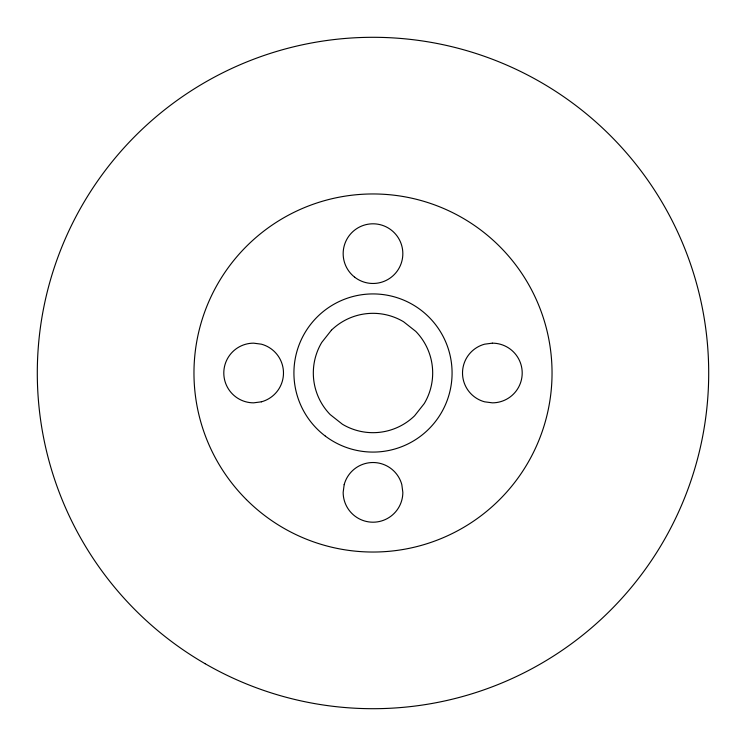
<?xml version="1.0" encoding="UTF-8"?>
<svg xmlns="http://www.w3.org/2000/svg" width="746" height="746" viewBox="0 0 746 746"><rect width="100%" height="100%" fill="white"/><g stroke="black" fill="none" stroke-linecap="round" stroke-linejoin="round"><path stroke-width="1.12" d="M344.176 484.639L343.16 492.36A29.84 29.84 0 0 0 373 522.2A29.84 29.84 0 0 0 402.84 492.36L401.824 484.639A29.84 29.84 0 0 0 344.176 484.639M331.401 330.208L321.75 342.423A59.68 59.68 0 0 0 330.208 414.599L342.423 424.25A59.68 59.68 0 0 0 414.599 415.792L424.25 403.577A59.68 59.68 0 0 0 415.792 331.401L403.577 321.75A59.68 59.68 0 0 0 331.401 330.208M492.36 343.16L484.639 344.176A29.84 29.84 0 0 0 484.639 401.824L492.36 402.84A29.84 29.84 0 0 0 522.2 373A29.84 29.84 0 0 0 492.36 343.16M261.361 401.824L253.64 402.84A29.84 29.84 0 0 1 223.8 373A29.84 29.84 0 0 1 253.64 343.16L261.361 344.176A29.84 29.84 0 0 1 261.361 401.824M354.658 277.176A29.84 29.84 0 0 0 402.551 257.752A29.84 29.84 0 0 0 361.782 225.991A29.84 29.84 0 0 0 354.658 277.176M325.349 436.112A79.076 79.076 0 0 0 451.479 382.707A79.076 79.076 0 0 0 342.172 300.181A79.076 79.076 0 0 0 325.349 436.112M205.15 663.726A335.7 335.7 0 0 0 708.7 373A335.7 335.7 0 0 0 205.15 82.274A335.7 335.7 0 0 0 205.15 663.726M246.404 499.596A179.04 179.04 0 0 0 545.941 419.336A179.04 179.04 0 0 0 326.664 200.059A179.04 179.04 0 0 0 246.404 499.596"/></g></svg>
